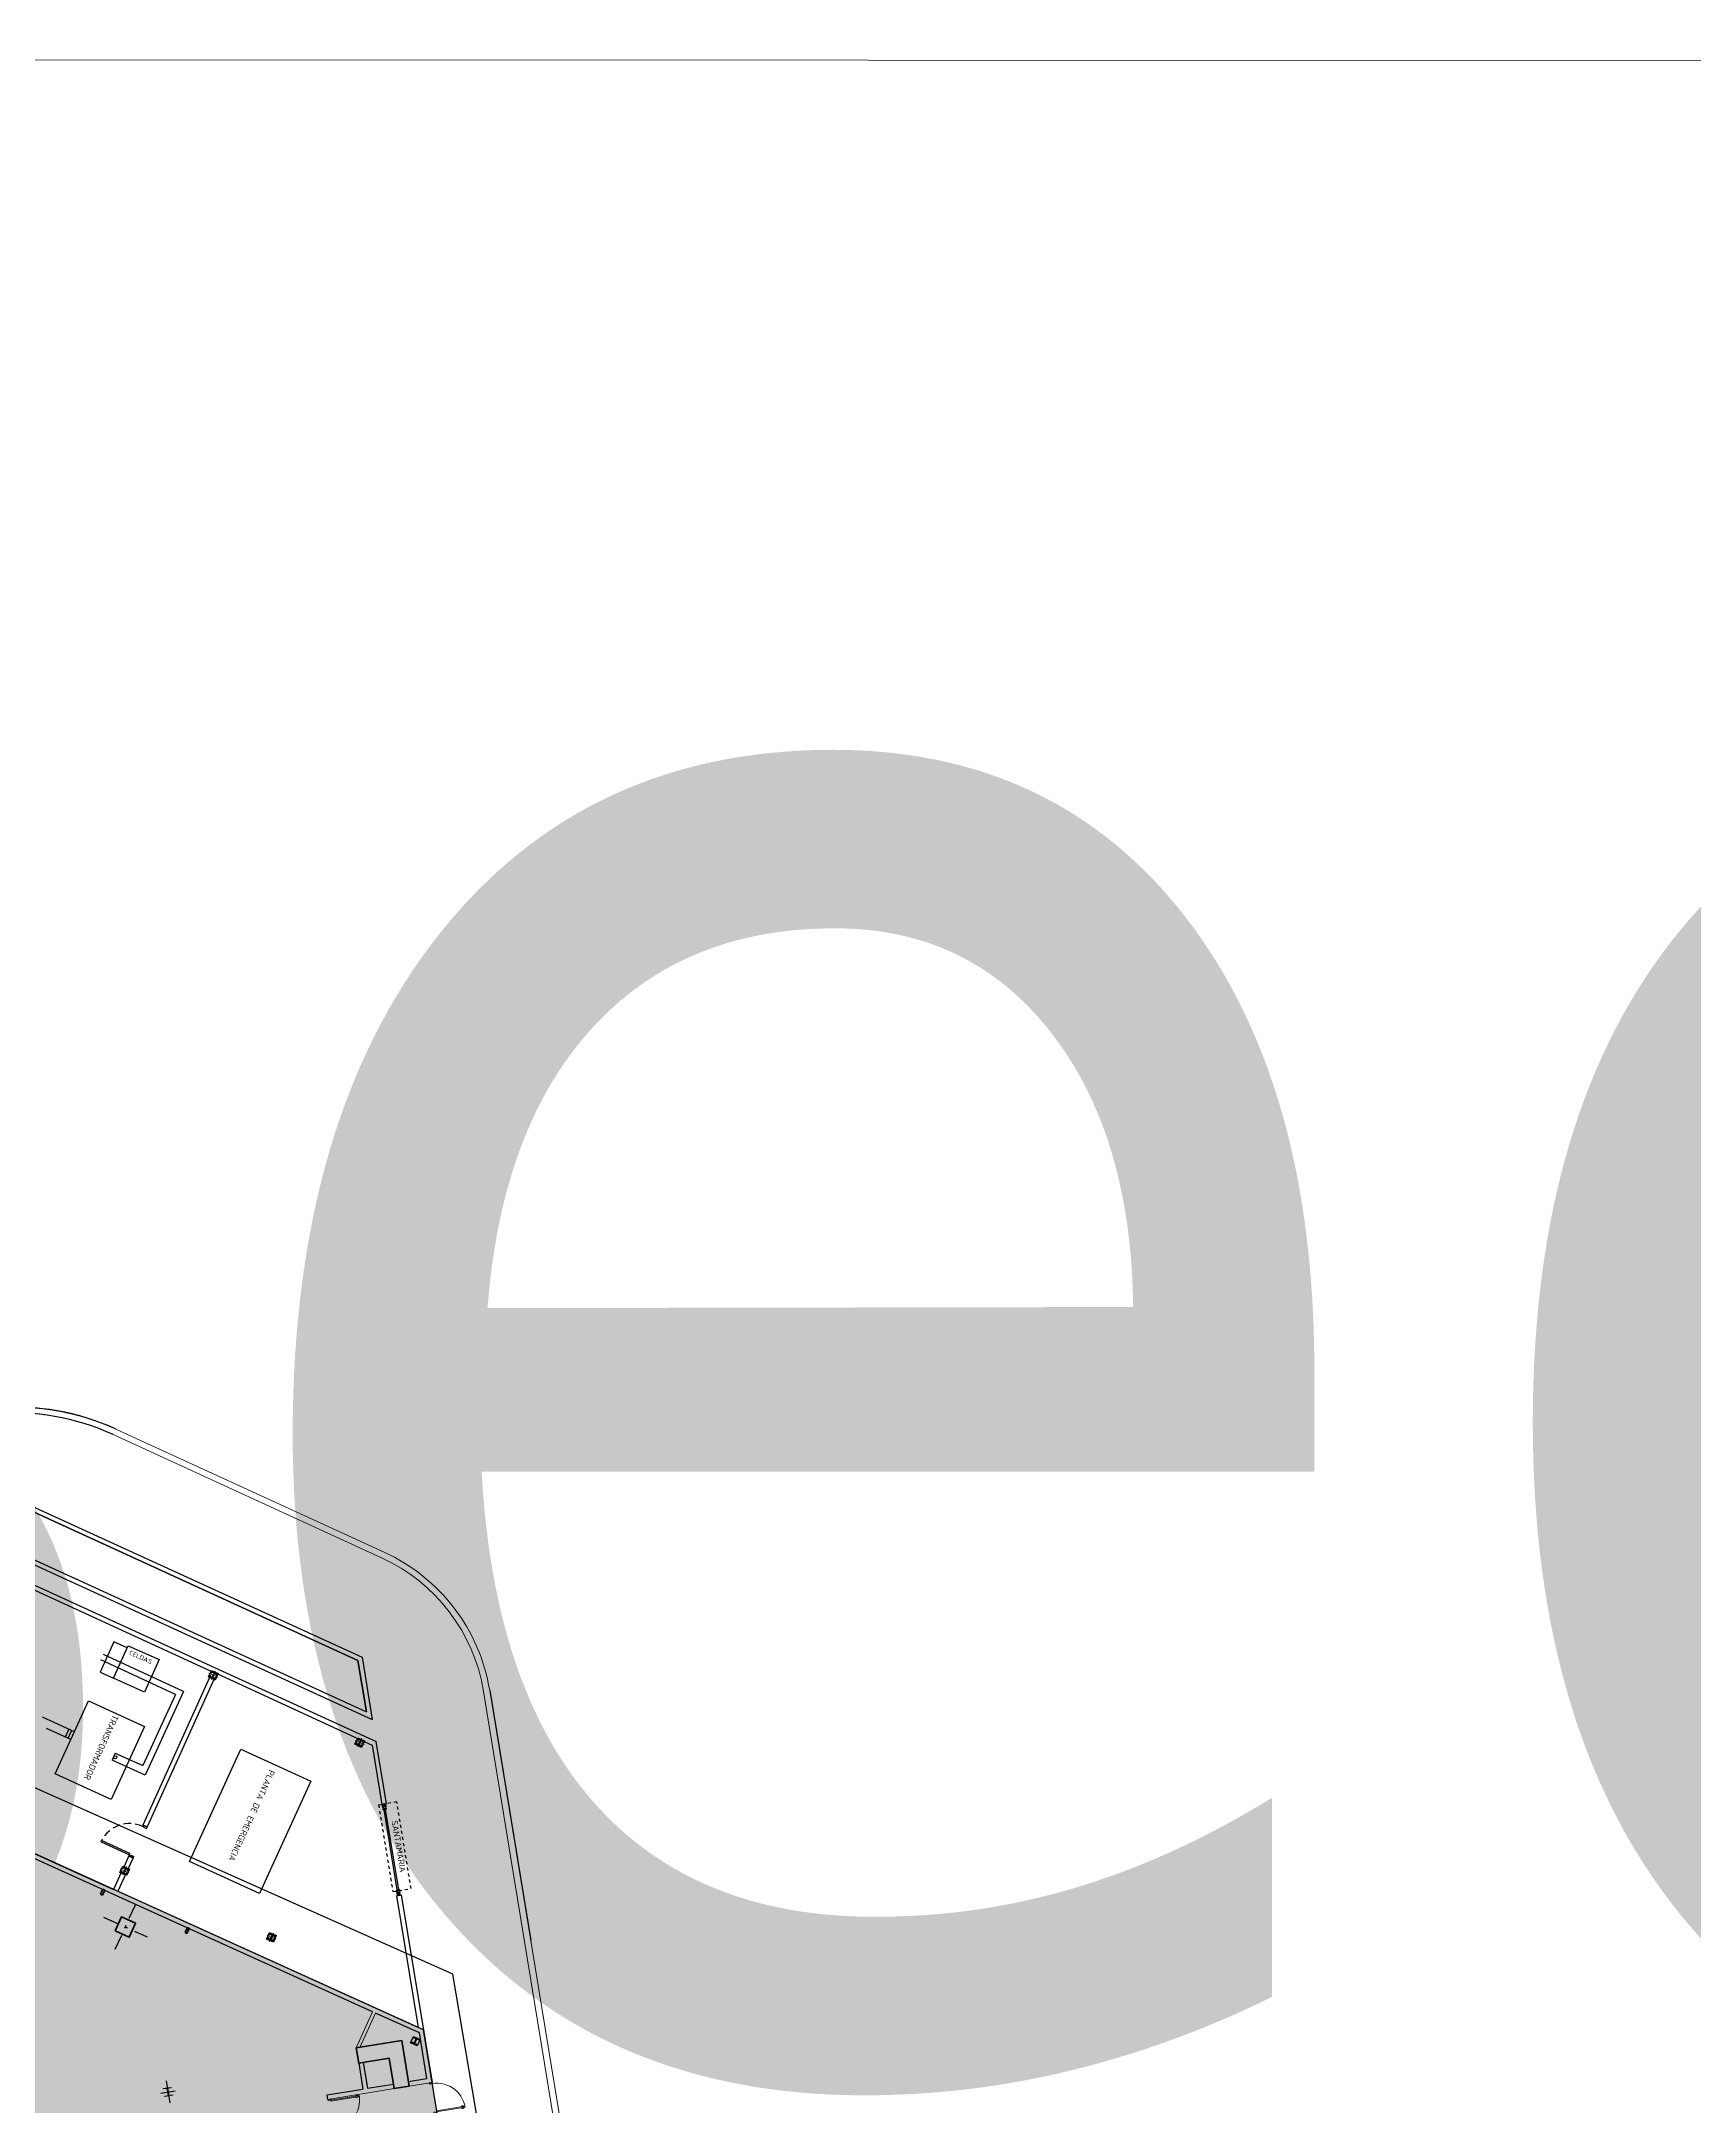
# Model space of a CAD drawing. Header units: metres. Extents: x 2 to 659295185, y -28 to 1124222152.
# Drawn here: x 655539.7 to 655593.3, y 1126763.7 to 1126830.7 of the extents above; entities that cross this region are included whole.
import ezdxf

# ---------------------------------------------------------------- set-up
doc = ezdxf.new("R2010")
doc.units = ezdxf.units.M
doc.header["$MEASUREMENT"] = 0
for name, pattern in [('CCSM_XREF_ESTRUCTURA15$0$DASHDOT', [1, 0.5, -0.25, 0, -0.25]), ('CONTINUA', [0]), ('DASHDOT', [1, 0.5, -0.25, 0, -0.25]), ('DASHED', [0.75, 0.5, -0.25]), ('HIDDEN', [0.375, 0.25, -0.125]), ('XREF VIALIDAD PORTONES Y ACCESOS 15-07-12LIMPIO$0$CONTINUA', [0]), ('XREF VIALIDAD PORTONES Y ACCESOS 15-07-12LIMPIO$0$DASHED2', [0.375, 0.25, -0.125])]:
    doc.linetypes.add(name, pattern=pattern)
doc.layers.get('0').update_dxf_attribs({"linetype": 'CONTINUOUS'})
for name, color, linetype in [('A-EQUIPOS', 9, 'CONTINUOUS'), ('A-PARED', 2, 'CONTINUA'), ('A-PUERTA', 8, 'CONTINUA'), ('A-SANTA MARIAS', 161, 'CONTINUA'), ('A-TEXTOS AREAS', 7, 'CONTINUA'), ('CCSM_XREF ESTRUCTURA15$0$E_PLANCHAS A', 67, 'CONTINUOUS'), ('CERCA', 7, 'CONTINUOUS'), ('E-eje columna', 9, 'CCSM_XREF_ESTRUCTURA15$0$DASHDOT'), ('E_PLANCHAS A', 67, 'CONTINUOUS'), ('Parcelas', 140, 'CONTINUOUS'), ('TEXTOS', 7, 'CONTINUOUS'), ('XREF VIALIDAD PORTONES Y ACCESOS 15-07-12LIMPIO$0$LINDERO DE PARCELA', 7, 'XREF VIALIDAD PORTONES Y ACCESOS 15-07-12LIMPIO$0$DASHED2')]:
    doc.layers.add(name, color=color, linetype=linetype)
for name, color, linetype, lineweight in [('CCSM_C1_CUERPO A$0$A-PARED', 2, 'CONTINUOUS', 0), ('CCSM_XREF ESTRUCTURA15$0$E-CA-COLUMNA', 2, 'CONTINUOUS', 35), ('E-CA-COLUMNA', 2, 'CONTINUOUS', 35), ('E_EJES A', 5, 'CONTINUOUS', 5), ('LC-PUERTAS', 12, 'CONTINUOUS', 9), ('LOCALES ASIGNADOS', 41, 'DASHDOT', 0), ('T', 14, 'CONTINUOUS', 35), ('XREF VIALIDAD PORTONES Y ACCESOS 15-07-12LIMPIO$0$BROCAL', 9, 'CONTINUOUS', 5)]:
    doc.layers.add(name, color=color, linetype=linetype, lineweight=lineweight)
doc.styles.add('ROMANS', font='romans.shx', dxfattribs={"height": 7.5})
doc.styles.get("Standard").update_dxf_attribs({"font": 'tahoma.ttf'})

# ---------------------------------------------------------------- blocks, each defined once
blk = doc.blocks.new('CCSM_XREF ESTRUCTURA15$0$COLESQ_A490')
at = {"layer": 'CCSM_XREF ESTRUCTURA15$0$E-CA-COLUMNA'}
for points in [[(-0.25, -0.25), (-1.25, -0.25), (-1.25, 0.25), (0.25, 0.25), (0.25, 0.25)], [(-0.25, -0.25), (-0.25, -1.25), (0.25, -1.25), (0.25, 0.25), (0.25, 0.25)]]:
    blk.add_lwpolyline(points, dxfattribs=at)
blk = doc.blocks.new('CCSM_XREF ESTRUCTURA15$0$A$C3C682A3F')
at = {"layer": 'CCSM_XREF ESTRUCTURA15$0$E-CA-COLUMNA'}
blk.add_lwpolyline([(-0.162, -0.103), (-0.028, -0.103, -0.410123), (-0.01, -0.121), (-0.01, -0.2), (0, -0.2), (0, 0), (-0.01, 0), (-0.01, -0.079, -0.410123), (-0.028, -0.097), (-0.162, -0.097, -0.410123), (-0.18, -0.079), (-0.18, 0), (-0.19, 0), (-0.19, -0.2), (-0.18, -0.2), (-0.18, -0.121, -0.418316), (-0.162, -0.103)], format="xyb", dxfattribs=at)
at = {"layer": 'CCSM_XREF ESTRUCTURA15$0$E_PLANCHAS A'}
blk.add_lwpolyline([(-0.21, 0.02), (0.02, 0.02), (0.02, -0.22), (-0.21, -0.22)], close=True, dxfattribs=at)
blk = doc.blocks.new('P')
blk.add_lwpolyline([(-0.24, 1.08), (0.24, 1.08), (0.24, 0), (-0.24, 0)], close=True)
blk = doc.blocks.new('M')
blk.add_lwpolyline([(-0.55, 1.16), (0.55, 1.16), (0.55, 0), (-0.55, 0)], close=True)
at = {"insert": (-0.421, 1.06), "char_height": 0.15, "width": 0.79772, "attachment_point": 1, "style": 'ROMANS'}
blk.add_mtext('CELDAS', dxfattribs=at)
blk = doc.blocks.new('TRX1500')
blk.add_lwpolyline([(-1.3, 2), (1.3, 2), (1.3, 0), (-1.3, 0)], close=True)
at = {"insert": (-1.247, 1.104), "char_height": 0.2, "width": 2.10393, "attachment_point": 1, "style": 'ROMANS'}
blk.add_mtext('TRANSFORMADOR', dxfattribs=at)
blk = doc.blocks.new('P-IZQ 110-15')
for p, q in [((0.045, 1.01), (0.085, 1.01)), ((0.045, 1.01), (0.045, 0)), ((0.085, 0), (0.085, 1.01)), ((0, -0.015), (0.015, -0.015)), ((0, -0.015), (0, -0.135)), ((0, -0.135), (0.015, -0.135)), ((0.015, 0), (0.035, 0)), ((0.015, -0.015), (0.015, 0)), ((0.015, -0.135), (0.015, -0.15)), ((0.015, -0.15), (0.05, -0.15)), ((0.035, 0), (0.035, -0.045)), ((0.035, -0.045), (0.05, -0.045)), ((0.045, 0), (0.085, 0)), ((0.05, -0.045), (0.05, -0.15)), ((1.065, -0.045), (1.05, -0.045)), ((1.05, -0.045), (1.05, -0.15)), ((1.085, -0.15), (1.05, -0.15)), ((1.065, 0), (1.065, -0.045)), ((1.085, 0), (1.065, 0)), ((1.085, -0.015), (1.085, 0)), ((1.1, -0.015), (1.085, -0.015)), ((1.1, -0.135), (1.085, -0.135)), ((1.085, -0.135), (1.085, -0.15)), ((1.1, -0.015), (1.1, -0.135))]:
    blk.add_line(p, q)
at = {"color": 8, "linetype": 'DASHED', "ltscale": 0.5}
blk.add_arc((0.045, 0), 1.011, 360, 87.73205, dxfattribs=at)
blk = doc.blocks.new('A$C3C682A3F')
at = {"layer": 'E-CA-COLUMNA'}
blk.add_lwpolyline([(-0.162, -0.103), (-0.028, -0.103, -0.410123), (-0.01, -0.121), (-0.01, -0.2), (0, -0.2), (0, 0), (-0.01, 0), (-0.01, -0.079, -0.410123), (-0.028, -0.097), (-0.162, -0.097, -0.410123), (-0.18, -0.079), (-0.18, 0), (-0.19, 0), (-0.19, -0.2), (-0.18, -0.2), (-0.18, -0.121, -0.418316), (-0.162, -0.103)], format="xyb", dxfattribs=at)
at = {"layer": 'E_EJES A'}
for p, q in [((-0.095, 0.054), (-0.095, -0.254)), ((-0.244, -0.1), (0.054, -0.1)), ((-0.13, -0.18), (-0.162, -0.18)), ((-0.124, -0.02), (-0.156, -0.02)), ((-0.146, -0.196), (-0.146, -0.164)), ((-0.14, -0.036), (-0.14, -0.004)), ((-0.034, -0.02), (-0.066, -0.02)), ((-0.028, -0.18), (-0.06, -0.18)), ((-0.05, -0.036), (-0.05, -0.004)), ((-0.044, -0.196), (-0.044, -0.164))]:
    blk.add_line(p, q, dxfattribs=at)
for centre in [(-0.146, -0.18), (-0.14, -0.02), (-0.05, -0.02), (-0.044, -0.18)]:
    blk.add_circle(centre, 0.00953, dxfattribs=at)
at = {"layer": 'E_PLANCHAS A'}
blk.add_lwpolyline([(-0.21, 0.02), (0.02, 0.02), (0.02, -0.22), (-0.21, -0.22)], close=True, dxfattribs=at)
blk = doc.blocks.new('CCSM_COLUMNA REC')
blk.add_lwpolyline([(-0.25, -0.25), (0.25, -0.25), (0.25, 0.25), (-0.25, 0.25)], close=True)
at = {"layer": 'E-eje columna'}
for p, q in [((0, -0.789), (0, 0.789)), ((-0.774, 0), (0.774, 0))]:
    blk.add_line(p, q, dxfattribs=at)
blk = doc.blocks.new('Columna')
at = {"layer": 'A-PARED', "color": 0, "linetype": 'DASHDOT', "ltscale": 1.5}
blk.add_line((492.48, -544.392), (492.48, -543.668), dxfattribs=at)
at = {"layer": 'A-PARED', "color": 0, "linetype": 'DASHDOT'}
blk.add_line((492.713, -544.03), (492.246, -544.03), dxfattribs=at)
at = {"layer": 'A-PARED', "color": 6, "ltscale": 0.01}
blk.add_lwpolyline([(492.605, -544.16), (492.355, -544.16), (492.355, -544.15), (492.475, -544.15), (492.475, -543.91), (492.355, -543.91), (492.355, -543.9), (492.605, -543.9), (492.605, -543.91), (492.485, -543.91), (492.485, -544.15), (492.605, -544.15)], close=True, dxfattribs=at)
blk = doc.blocks.new('EEE')
at = {"layer": 'LC-PUERTAS', "color": 30, "ltscale": 6}
for p, q in [((-4.058, -466.576), (-4.058, -466.476)), ((-4.058, -466.476), (-4.023, -466.476)), ((-4.058, -466.576), (-4.032, -466.576)), ((-4.032, -466.576), (-4.032, -466.529)), ((-4.023, -466.529), (-4.032, -466.529)), ((-4.026, -467.499), (-4.026, -466.564)), ((-3.993, -466.565), (-4.026, -466.565)), ((-4.023, -466.529), (-4.023, -466.476)), ((-3.993, -467.499), (-3.993, -466.565)), ((-3.092, -466.529), (-3.092, -466.476)), ((-3.058, -466.476), (-3.092, -466.476)), ((-3.092, -466.529), (-3.084, -466.529)), ((-3.084, -466.576), (-3.084, -466.529)), ((-3.058, -466.576), (-3.084, -466.576)), ((-3.058, -466.576), (-3.058, -466.476)), ((-3.993, -467.499), (-4.026, -467.499)), ((-3.993, -467.499), (-4.026, -467.499))]:
    blk.add_line(p, q, dxfattribs=at)
at = {"layer": 'LC-PUERTAS', "color": 8}
for p, q in [((-4.03, -466.531), (-4.032, -466.531)), ((-4.03, -466.562), (-4.03, -466.531)), ((-3.996, -466.563), (-4.027, -466.563)), ((-3.996, -466.563), (-3.996, -466.565)), ((-4.038, -467.447), (-4.047, -467.447)), ((-4.038, -467.439), (-4.042, -467.439)), ((-4.038, -467.453), (-4.038, -467.434)), ((-4.033, -467.434), (-4.038, -467.434)), ((-4.033, -467.453), (-4.038, -467.453)), ((-4.026, -467.423), (-4.033, -467.423)), ((-4.033, -467.423), (-4.033, -467.463)), ((-4.033, -467.463), (-4.026, -467.463)), ((-4.026, -467.463), (-4.026, -467.423)), ((-3.993, -467.463), (-3.993, -467.423)), ((-3.993, -467.423), (-3.987, -467.423)), ((-3.987, -467.463), (-3.993, -467.463)), ((-3.987, -467.423), (-3.987, -467.463)), ((-3.987, -467.434), (-3.981, -467.434)), ((-3.987, -467.453), (-3.981, -467.453)), ((-3.981, -467.453), (-3.981, -467.434)), ((-3.981, -467.439), (-3.977, -467.439)), ((-3.981, -467.447), (-3.972, -467.447))]:
    blk.add_line(p, q, dxfattribs=at)
blk.add_arc((-4.026, -466.565), 0.935, 270, 5.42121, dxfattribs=at)
for centre, major_axis, start_param, end_param in [((-4.029, -466.564), (0.00183, 0.00192), 4.686912, 10.970097), ((-3.992, -467.42), (0.0427, 0.045), 1.693831, 2.79154), ((-3.947, -467.412), (0.0682, 0.0718), 2.034514, 2.60506), ((-4.028, -467.42), (0.045, -0.0427), 0.299098, 1.396808), ((-4.073, -467.412), (0.0718, -0.0682), 0.485579, 1.056124)]:
    blk.add_ellipse(centre, major_axis=major_axis, ratio=1, start_param=start_param, end_param=end_param, dxfattribs=at)

msp = doc.modelspace()

# ---------------------------------------------------------------- hatches: boundary and pattern name
at = {"layer": 'LOCALES ASIGNADOS'}
msp.add_hatch(color=256, dxfattribs=at).paths.add_polyline_path([(655552.0475, 1126766.2036), (655481.9173, 1126797.9895), (655477.5131, 1126790.9099), (655473.5315, 1126784.2823), (655468.8767, 1126776.1437), (655463.5388, 1126766.3475), (655461.3917, 1126762.2727), (655460.3726, 1126760.2599), (655457.5102, 1126754.5906), (655453.7975, 1126746.8941), (655450.9417, 1126740.6836), (655446.1355, 1126729.7442), (655441.9098, 1126719.3699), (655440.9385, 1126716.7924), (655462.8638, 1126708.3455), (655463.9885, 1126701.2842), (655471.536, 1126655.2372), (655553.5835, 1126668.8883), (655553.0078, 1126672.4046), (655567.0451, 1126674.7032)])

# ---------------------------------------------------------------- linework, layer by layer
at = {"ltscale": 0.1}
msp.add_line((655554.1926, 1126777.2065), (655555.5221, 1126769.0934), dxfattribs=at)
msp.add_lwpolyline([(655471.6126, 1126655.25), (655553.5834, 1126668.8883), (655553.0076, 1126672.4046), (655567.045, 1126674.7031), (655552.0473, 1126766.2035), (655481.9172, 1126797.9895), (655477.5129, 1126790.9098), (655473.5313, 1126784.2823), (655468.8766, 1126776.1437), (655463.5386, 1126766.3474), (655461.3916, 1126762.2726), (655460.3725, 1126760.2599), (655457.5101, 1126754.5906), (655453.7973, 1126746.8941), (655450.9415, 1126740.6836), (655446.1353, 1126729.7441), (655441.9096, 1126719.3698), (655434.3244, 1126698.7954), (655428.6842, 1126681.1389), (655469.2363, 1126669.8084), (655471.5359, 1126655.2372), (655471.6126, 1126655.2498)])
for centre in [(655538.8182, 1126778.5929), (655538.7283, 1126778.4141)]:
    msp.add_arc(centre, 7.8, 65.357699, 123.324456, dxfattribs=at)
at = {"layer": 'A-EQUIPOS'}
for p, q in [((655544.2677, 1126777.1776), (655541.6697, 1126778.3758)), ((655544.003, 1126777.0795), (655541.5855, 1126778.1944)), ((655544.003, 1126777.0795), (655542.9458, 1126774.767)), ((655544.2677, 1126777.1776), (655543.0237, 1126774.4565)), ((655540.7258, 1126775.8653), (655539.6886, 1126776.3381)), ((655540.6097, 1126775.6105), (655539.827, 1126775.9673)), ((655540.5437, 1126775.9483), (655540.4273, 1126775.6936)), ((655540.6348, 1126775.9067), (655540.5184, 1126775.6521)), ((655540.7258, 1126775.8653), (655540.6348, 1126775.9067)), ((655542.0534, 1126775.175), (655541.9494, 1126774.9476)), ((655543.0237, 1126774.4565), (655541.9494, 1126774.9476)), ((655542.0534, 1126775.175), (655542.9458, 1126774.767))]:
    msp.add_line(p, q, dxfattribs=at)
msp.add_lwpolyline([(655544.4563, 1126771.6625), (655546.1194, 1126775.3004), (655548.3931, 1126774.2609), (655546.7299, 1126770.6231)], close=True, dxfattribs=at)
msp.add_circle((655542.0476, 1126775.0402), 0.0508, dxfattribs=at)
at = {"layer": 'A-PARED'}
for p, q in [((655538.0132, 1126781.268), (655550.5133, 1126775.5455)), ((655538.0892, 1126781.0723), (655545.206, 1126777.8141)), ((655545.1234, 1126777.6429), (655542.9462, 1126772.8405)), ((655545.3421, 1126777.7519), (655550.3796, 1126775.4344)), ((655545.26, 1126777.581), (655543.0828, 1126772.7786)), ((655550.3796, 1126775.4344), (655550.695, 1126773.5108)), ((655550.843, 1126773.5351), (655550.5146, 1126775.5378)), ((655534.8771, 1126773.982), (655542.0007, 1126770.7548)), ((655550.5894, 1126773.4936), (655550.8342, 1126773.5337)), ((655550.5894, 1126773.4936), (655550.8342, 1126773.5337)), ((655550.695, 1126773.5108), (655550.843, 1126773.5351)), ((655543.083, 1126772.7785), (655542.9464, 1126772.8404)), ((655542.4921, 1126771.8387), (655542.3269, 1126771.4744)), ((655542.6287, 1126771.7767), (655542.4635, 1126771.4124)), ((655542.6287, 1126771.7767), (655542.4921, 1126771.8387)), ((655542.2485, 1126771.3013), (655542.0007, 1126770.7548)), ((655542.3851, 1126771.2394), (655542.1373, 1126770.6929)), ((655542.1373, 1126770.6929), (655551.881, 1126766.2787)), ((655551.1711, 1126770.5489), (655551.3191, 1126770.5732)), ((655551.1711, 1126770.5489), (655551.3191, 1126770.5732)), ((655551.881, 1126766.2787), (655551.1813, 1126770.5506)), ((655551.3191, 1126770.5732), (655552.3275, 1126764.4944)), ((655549.9451, 1126765.1172), (655550.0826, 1126764.2784)), ((655550.0931, 1126765.1415), (655550.2306, 1126764.3027)), ((655548.9231, 1126764.0883), (655550.0826, 1126764.2784)), ((655550.2306, 1126764.3027), (655551.0694, 1126764.4402)), ((655551.5629, 1126764.521), (655552.155, 1126764.6181)), ((655548.9473, 1126763.9403), (655548.9231, 1126764.0883))]:
    msp.add_line(p, q, dxfattribs=at)
for points in [[(655550.3971, 1126766.7863), (655524.5622, 1126778.4903), (655525.6544, 1126779.2084)], [(655551.5629, 1126764.521), (655552.155, 1126764.6181), (655551.9121, 1126766.1), (655550.4882, 1126766.7451)]]:
    msp.add_lwpolyline(points, dxfattribs=at)
at = {"layer": 'A-SANTA MARIAS', "color": 8}
for p, q in [((655550.7227, 1126773.5053), (655550.8145, 1126773.4393)), ((655550.7227, 1126773.5053), (655550.8145, 1126773.4393)), ((655550.8016, 1126773.5183), (655550.7356, 1126773.4264)), ((655550.8016, 1126773.5183), (655550.7356, 1126773.4264)), ((655551.2833, 1126770.5775), (655551.1914, 1126770.6435)), ((655551.2833, 1126770.5775), (655551.1914, 1126770.6435)), ((655551.2043, 1126770.5645), (655551.2704, 1126770.6564)), ((655551.2043, 1126770.5645), (655551.2704, 1126770.6564))]:
    msp.add_line(p, q, dxfattribs=at)
at = {"layer": 'A-SANTA MARIAS', "linetype": 'HIDDEN', "ltscale": 0.1}
msp.add_lwpolyline([(655551.0501, 1126770.6811), (655551.6422, 1126770.7781), (655551.1815, 1126773.5906), (655550.5894, 1126773.4936)], close=True, dxfattribs=at)
msp.add_lwpolyline([(655551.0501, 1126770.6811), (655551.6422, 1126770.7781), (655551.1815, 1126773.5906), (655550.5894, 1126773.4936)], close=True, dxfattribs=at)
at = {"layer": 'A-SANTA MARIAS'}
for points in [[(655550.7112, 1126773.5136), (655550.8099, 1126773.5298), (655550.826, 1126773.4311), (655550.7273, 1126773.4149)], [(655550.7112, 1126773.5136), (655550.8099, 1126773.5298), (655550.826, 1126773.4311), (655550.7273, 1126773.4149)], [(655550.7227, 1126773.5053), (655550.8016, 1126773.5183), (655550.8145, 1126773.4393), (655550.7356, 1126773.4264)], [(655550.7227, 1126773.5053), (655550.8016, 1126773.5183), (655550.8145, 1126773.4393), (655550.7356, 1126773.4264)], [(655550.8341, 1126773.3817), (655550.826, 1126773.4311), (655550.7273, 1126773.4149), (655550.7354, 1126773.3656)], [(655550.8341, 1126773.3817), (655550.826, 1126773.4311), (655550.7273, 1126773.4149), (655550.7354, 1126773.3656)], [(655550.8341, 1126773.3817), (655550.8389, 1126773.3521), (655550.7402, 1126773.3359), (655550.7354, 1126773.3655)], [(655550.839, 1126773.3521), (655550.8341, 1126773.3817), (655550.7354, 1126773.3656), (655550.7402, 1126773.336)], [(655550.8341, 1126773.3817), (655550.8389, 1126773.3521), (655550.7402, 1126773.3359), (655550.7354, 1126773.3655)], [(655550.839, 1126773.3521), (655550.8341, 1126773.3817), (655550.7354, 1126773.3656), (655550.7402, 1126773.336)], [(655551.2705, 1126770.7172), (655551.2657, 1126770.7468), (655551.1669, 1126770.7307), (655551.1718, 1126770.7011)], [(655551.2705, 1126770.7172), (655551.2657, 1126770.7468), (655551.1669, 1126770.7307), (655551.1718, 1126770.7011)], [(655551.2657, 1126770.7469), (655551.2705, 1126770.7173), (655551.1718, 1126770.701), (655551.167, 1126770.7306)], [(655551.2657, 1126770.7469), (655551.2705, 1126770.7173), (655551.1718, 1126770.701), (655551.167, 1126770.7306)], [(655551.2705, 1126770.7172), (655551.2786, 1126770.6679), (655551.1799, 1126770.6517), (655551.1718, 1126770.701)], [(655551.2705, 1126770.7172), (655551.2786, 1126770.6679), (655551.1799, 1126770.6517), (655551.1718, 1126770.701)], [(655551.1961, 1126770.553), (655551.2948, 1126770.5692), (655551.2786, 1126770.6679), (655551.1799, 1126770.6517)], [(655551.1961, 1126770.553), (655551.2948, 1126770.5692), (655551.2786, 1126770.6679), (655551.1799, 1126770.6517)], [(655551.2043, 1126770.5645), (655551.2833, 1126770.5775), (655551.2704, 1126770.6564), (655551.1914, 1126770.6435)], [(655551.2043, 1126770.5645), (655551.2833, 1126770.5775), (655551.2704, 1126770.6564), (655551.1914, 1126770.6435)]]:
    msp.add_lwpolyline(points, close=True, dxfattribs=at)
for points in [[(655551.1933, 1126770.735), (655550.7665, 1126773.3403)], [(655551.1933, 1126770.735), (655550.7665, 1126773.3403)], [(655551.2426, 1126770.743), (655550.8159, 1126773.3483)], [(655551.2426, 1126770.743), (655550.8159, 1126773.3483)]]:
    msp.add_lwpolyline(points, dxfattribs=at)
at = {"layer": 'CCSM_C1_CUERPO A$0$A-PARED', "lineweight": 5}
for p, q in [((655549.8642, 1126765.6106), (655550.3971, 1126766.7863)), ((655549.9828, 1126765.6301), (655550.4882, 1126766.7451)), ((655548.9473, 1126763.9403), (655551.0937, 1126764.2921)), ((655551.5871, 1126764.373), (655552.3275, 1126764.4944)), ((655551.5871, 1126764.373), (655552.3272, 1126764.4943))]:
    msp.add_line(p, q, dxfattribs=at)
at = {"layer": 'CERCA', "lineweight": 0}
msp.add_line((653807.4947, 1126830.69), (662151.2419, 1126827.7709), dxfattribs=at)
at = {"layer": 'Parcelas', "lineweight": -3}
msp.add_lwpolyline([(655583, 1126591), (655553, 1126768), (655479, 1126801), (655471, 1126786), (655456, 1126797), (655420, 1126705)], dxfattribs=at)
at = {"layer": 'T'}
for p, q in [((655541.6476, 1126770.7582), (655541.5716, 1126770.5952)), ((655541.5716, 1126770.5952), (655541.6346, 1126770.5662)), ((655541.7106, 1126770.7292), (655541.6346, 1126770.5662)), ((655541.6476, 1126770.7582), (655541.7106, 1126770.7292)), ((655544.3945, 1126769.519), (655544.3165, 1126769.357)), ((655544.3165, 1126769.357), (655544.3744, 1126769.326)), ((655544.4525, 1126769.488), (655544.3744, 1126769.326)), ((655544.3945, 1126769.519), (655544.4525, 1126769.488))]:
    msp.add_line(p, q, dxfattribs=at)
at = {"layer": 'XREF VIALIDAD PORTONES Y ACCESOS 15-07-12LIMPIO$0$BROCAL', "ltscale": 0.1}
msp.add_line((655542.0697, 1126785.6816), (655550.7729, 1126781.6899), dxfattribs=at)
msp.add_lwpolyline([(655541.9798, 1126785.5028), (655550.6895, 1126781.5081, -0.2495828), (655553.9952, 1126777.1742), (655555.3247, 1126769.0611)], format="xyb", dxfattribs=at)
for points in [[(655553.9952, 1126777.1742), (655569.9124, 1126680.0618), (655570.6915, 1126675.3096)], [(655554.1926, 1126777.2065), (655570.1098, 1126680.0942), (655570.8888, 1126675.3419)]]:
    msp.add_lwpolyline(points, dxfattribs=at)
for centre, radius, start, end in [((655538.8167, 1126778.5844), 7.8072, 65.375385, 124.562992), ((655538.818, 1126778.5917), 7.8, 65.361662, 123.328419), ((655538.7281, 1126778.4129), 7.8, 65.361662, 123.328419), ((655538.7281, 1126778.4129), 7.8, 65.361662, 123.328419), ((655548.2716, 1126776.2362), 6, 9.306688, 65.361662)]:
    msp.add_arc(centre, radius, start, end, dxfattribs=at)
at = {"layer": 'XREF VIALIDAD PORTONES Y ACCESOS 15-07-12LIMPIO$0$LINDERO DE PARCELA', "linetype": 'XREF VIALIDAD PORTONES Y ACCESOS 15-07-12LIMPIO$0$CONTINUA', "ltscale": 0.5}
for p, q in [((655538.969, 1126783.3586), (655550.056, 1126778.284)), ((655539.0431, 1126783.1598), (655549.9209, 1126778.1809)), ((655538.2627, 1126781.8123), (655550.3872, 1126776.2628)), ((655538.4617, 1126781.8862), (655550.1937, 1126776.5164)), ((655550.056, 1126778.284), (655550.3872, 1126776.2628)), ((655549.9209, 1126778.1809), (655550.1937, 1126776.5164))]:
    msp.add_line(p, q, dxfattribs=at)
msp.add_lwpolyline([(655539.0431, 1126783.1598), (655538.4617, 1126781.8862), (655550.1937, 1126776.5164), (655549.9209, 1126778.1809)], close=True, dxfattribs=at)

# ---------------------------------------------------------------- block references
at = {"layer": 'A-EQUIPOS', "xscale": -1, "rotation": 335.6737104327775}
msp.add_blockref('P', (655541.7774, 1126777.7005), dxfattribs=at)
at = {"layer": 'A-EQUIPOS'}
for name, p, rotation in [('M', (655542.4972, 1126777.375), 335.673710417874), ('TRX1500', (655540.6425, 1126775.6826), 245.4313864864865)]:
    msp.add_blockref(name, p, dxfattribs=dict(at, rotation=rotation))
at = {"layer": 'A-PARED', "color": 5, "lineweight": 5, "ltscale": 0.01, "rotation": 189.308592857049}
msp.add_blockref('Columna', (656117.755, 1126306.979), dxfattribs=at)
at = {"layer": 'A-PARED', "lineweight": 5, "rotation": 99.30887583383597}
msp.add_blockref('EEE', (655091.4009, 1126692.0399), dxfattribs=at)
at = {"layer": 'A-PARED', "lineweight": 5, "xscale": -1, "rotation": 99.30830985393298}
msp.add_blockref('EEE', (655089.2698, 1126684.4849), dxfattribs=at)
at = {"layer": 'A-PUERTA', "rotation": 65.40248603699163}
msp.add_blockref('P-IZQ 110-15', (655542.4922, 1126771.8389), dxfattribs=at)
at = {"layer": 'CCSM_XREF ESTRUCTURA15$0$E-CA-COLUMNA', "lineweight": 5, "rotation": 9.3086014815175}
msp.add_blockref('CCSM_XREF ESTRUCTURA15$0$COLESQ_A490', (655551.1382, 1126765.5661), dxfattribs=at)
at = {"layer": 'CCSM_XREF ESTRUCTURA15$0$E_PLANCHAS A', "lineweight": 5, "rotation": 245.6108834606245}
msp.add_blockref('CCSM_XREF ESTRUCTURA15$0$A$C3C682A3F', (655551.836, 1126765.7067), dxfattribs=at)
at = {"layer": 'E-CA-COLUMNA', "rotation": 335.6063075433966}
msp.add_blockref('CCSM_COLUMNA REC', (655542.3797, 1126769.534), dxfattribs=at)
at = {"layer": 'E_PLANCHAS A', "rotation": 245.6058260161224}
for p in [(655545.2827, 1126777.5707), (655550.0316, 1126775.3863), (655542.4078, 1126771.229), (655547.1692, 1126769.072)]:
    msp.add_blockref('A$C3C682A3F', p, dxfattribs=at)

# ---------------------------------------------------------------- texts
at = {"layer": 'A-EQUIPOS', "insert": (655547.2343, 1126774.5699), "char_height": 0.2, "width": 4.304153, "attachment_point": 1, "rotation": 245.431386, "style": 'ROMANS'}
msp.add_mtext('PLANTA DE EMERGENCIA', dxfattribs=at)
at = {"layer": 'A-TEXTOS AREAS', "insert": (655551.0066, 1126772.9713), "char_height": 0.2, "width": 3.785262, "attachment_point": 7, "rotation": 279.302761}
msp.add_mtext('{\\Fromans|c0;SANTAMARIA}', dxfattribs=at)
msp.add_mtext('{\\Fromans|c0;SANTAMARIA}', dxfattribs=at)
at = {"layer": 'TEXTOS', "linetype": 'HIDDEN', "lineweight": 40, "insert": (655510.1506, 1126820.5508), "char_height": 55.39872, "width": 745.449546, "attachment_point": 1}
msp.add_mtext('sector 30', dxfattribs=at)

doc.saveas('drawing.dxf')
